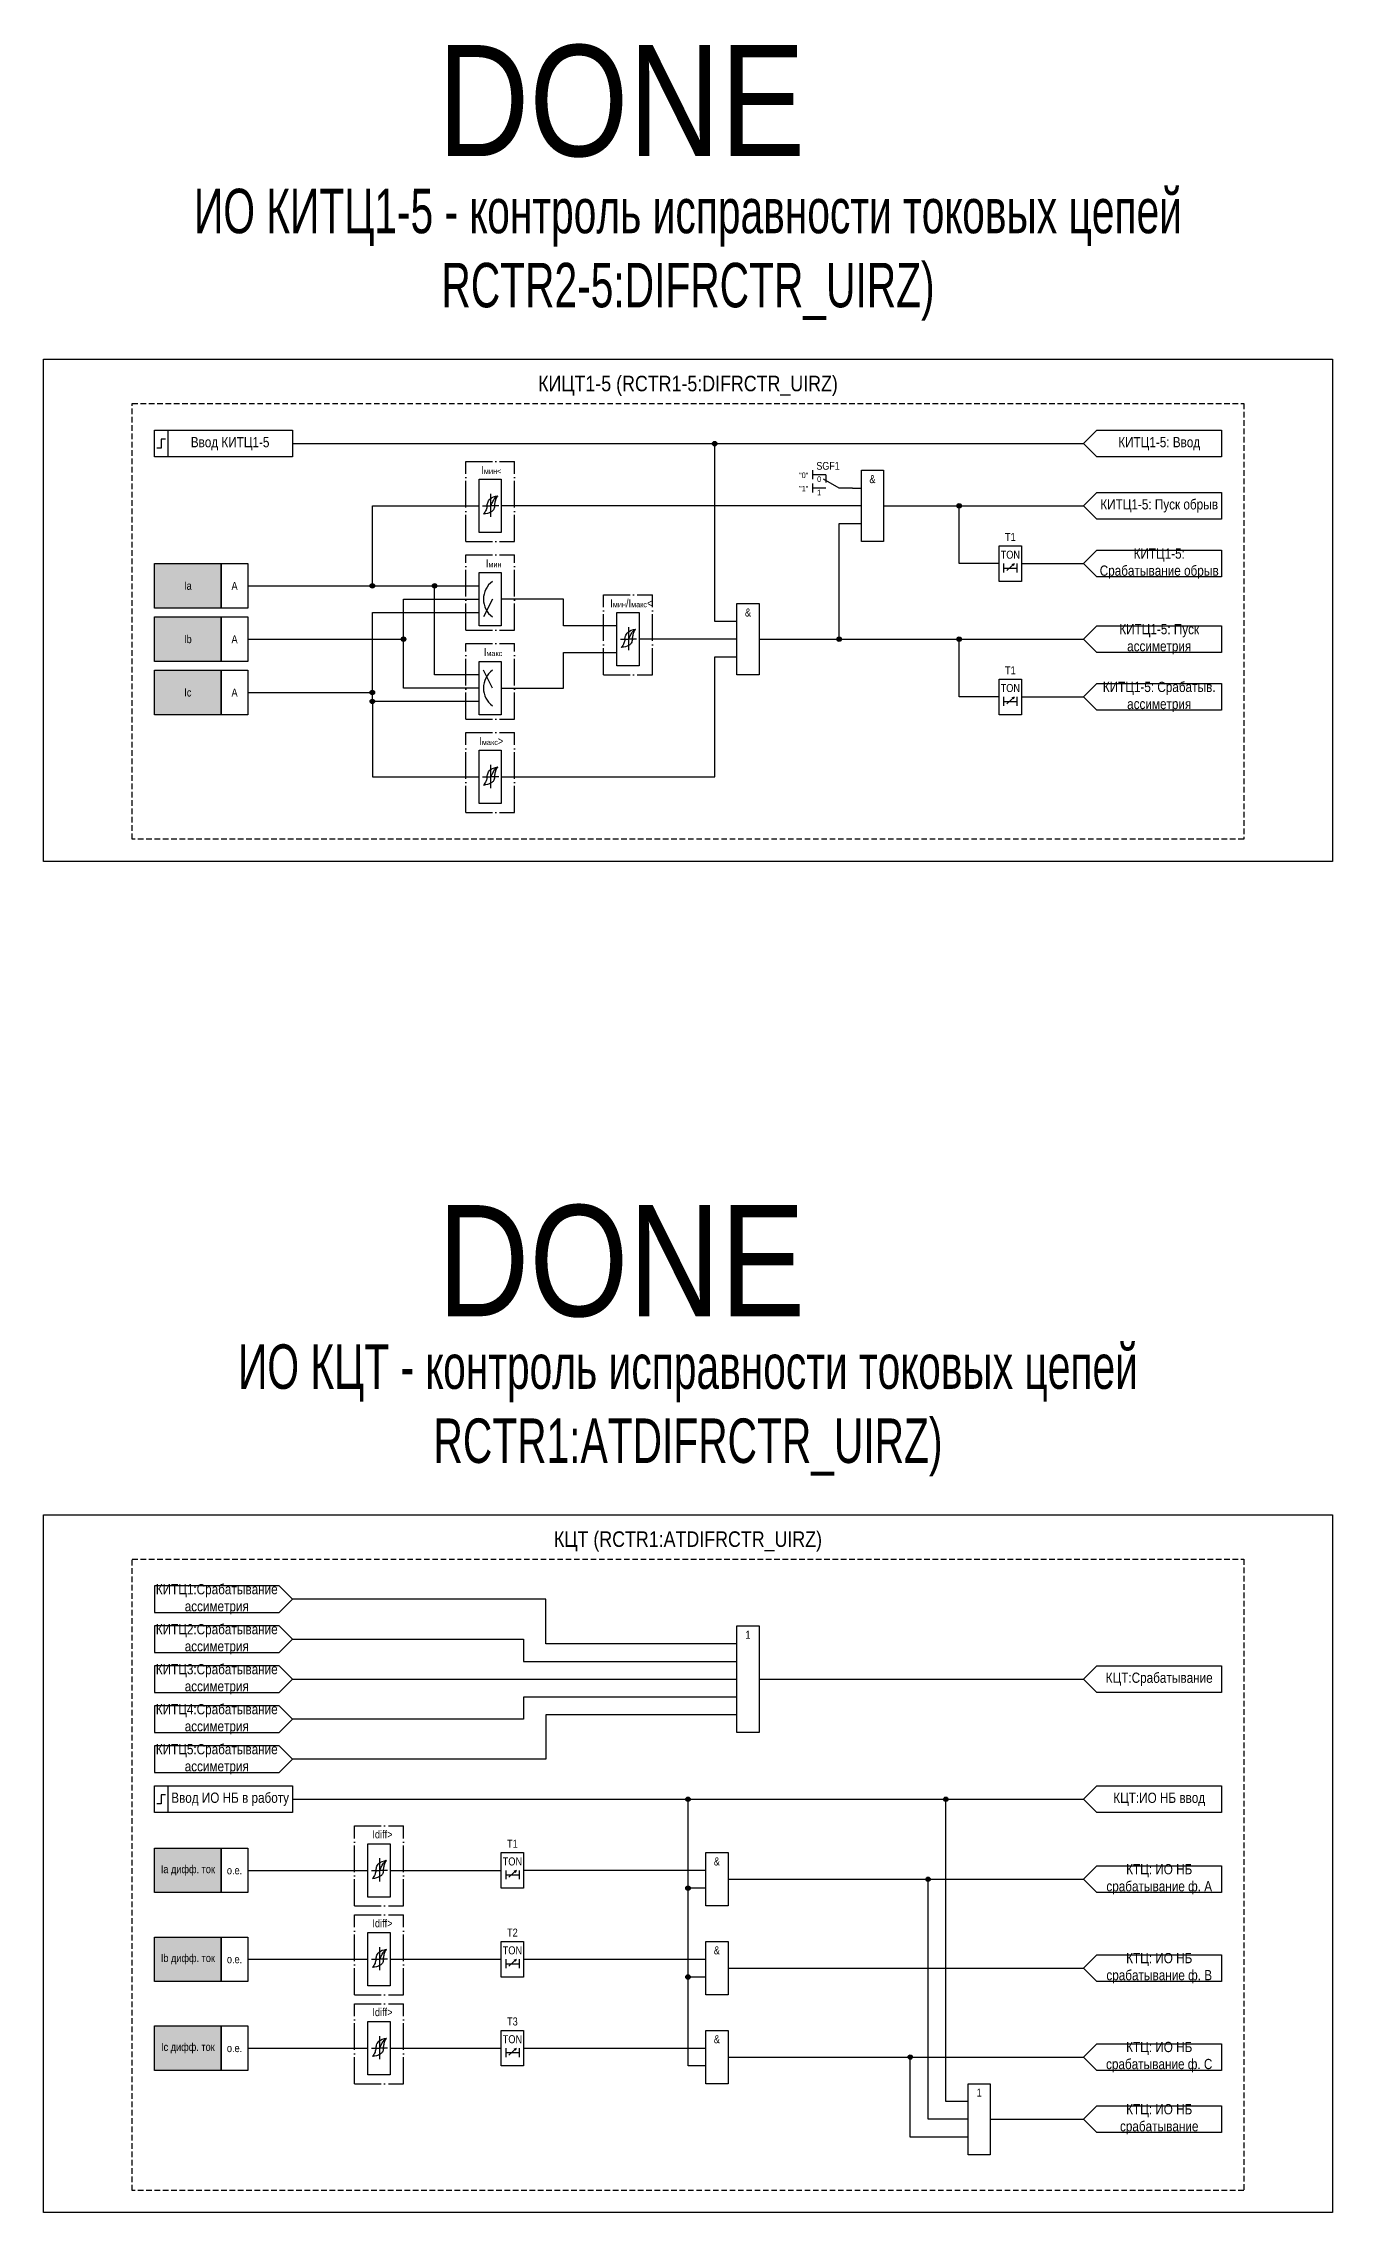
# Model space of a CAD drawing. Header units: millimetres. Extents: x 0 to 2482, y -317 to 171.
# Drawn here: x 1721 to 2011, y -317 to 171.1 of the extents above; entities that cross this region are included whole.
import ezdxf
from ezdxf.enums import TextEntityAlignment as Align

# ---------------------------------------------------------------- set-up
doc = ezdxf.new("R2010")
doc.units = ezdxf.units.MM
doc.linetypes.add('ACAD_ISO04W100', pattern=[30, 24, -3, 0, -3])
doc.linetypes.add('штриховая2', pattern=[0.375, 0.25, -0.125])
doc.layers.add('Основная', color=7, linetype='Continuous')
doc.styles.add('1.8_Gost_RD', font='ARIALN.TTF', dxfattribs={"height": 1.8})
doc.styles.add('2.5_Gost_RD', font='ARIALN.TTF', dxfattribs={"height": 2.5})
doc.styles.add('3.5_Gost_RD', font='ARIALN.TTF', dxfattribs={"height": 3.5})
doc.styles.add('Вывод', font='ARIALN.TTF', dxfattribs={"height": 2.5})
doc.styles.add('Компонент', font='ARIALN.TTF', dxfattribs={"height": 3.5})

# ---------------------------------------------------------------- blocks, each defined once
blk = doc.blocks.new('*U892')
at = {"layer": 'Основная', "linetype": 'ACAD_ISO04W100', "ltscale": 0.25}
for p, q in [((0, 0), (11, 0)), ((0, -17), (0, 0)), ((11, -17), (11, 0)), ((0, -17), (11, -17))]:
    blk.add_line(p, q, dxfattribs=at)
at = {"layer": 'Основная', "style": 'Компонент'}
blk.add_attdef('ОУ', text='', height=3.5, dxfattribs=at).set_placement((11, 0), align=Align.MIDDLE_CENTER)
blk = doc.blocks.new('Точка')
at = {"ltscale": 100}
h = blk.add_hatch(color=256, dxfattribs=at)
h.dxf.hatch_style = 1
edge = h.paths.add_edge_path()
edge.add_arc((0, 0), 0.5, 0, 360)
blk.add_circle((0, 0), 0.5, dxfattribs=at)
blk = doc.blocks.new('*U898')
at = {"layer": 'Основная', "linetype": 'ACAD_ISO04W100', "ltscale": 0.25}
for p, q in [((0, 0), (11, 0)), ((0, -18), (0, 0)), ((11, -18), (11, 0)), ((0, -18), (11, -18))]:
    blk.add_line(p, q, dxfattribs=at)
at = {"layer": 'Основная', "style": 'Компонент'}
blk.add_attdef('ОУ', text='', height=3.5, dxfattribs=at).set_placement((11, 0), align=Align.MIDDLE_CENTER)
blk = doc.blocks.new('*U958')
at = {"layer": 'Основная', "color": 0}
blk.add_line((0, 0), (7, 4), dxfattribs=at)
at = {"layer": 'Основная', "ltscale": 0.35}
blk.add_line((6, 6), (6, 2.5), dxfattribs=at)
blk = doc.blocks.new('*U1016')
at = {"layer": 'Основная', "color": 0}
for p, q in [((-3, 6), (-9, 6)), ((-3, 0), (-9, 0)), ((9, 0), (3, 0))]:
    blk.add_line(p, q, dxfattribs=at)
at = {"layer": 'Основная', "ltscale": 0.25, "xscale": -1}
blk.add_blockref('*U958', (3, 0), dxfattribs=at)
at = {"layer": 'Основная'}
for tag, height, style, p in [('ОУ', 3.5, 'Компонент', (-2, 10)), ('В1', 2.5, 'Вывод', (-13, 6)), ('В2', 2.5, 'Вывод', (-6, 4)), ('В3', 2.5, 'Вывод', (-6, -2))]:
    blk.add_attdef(tag, text='', height=height, dxfattribs=dict(at, style=style)).set_placement(p, align=Align.MIDDLE_CENTER)

msp = doc.modelspace()

# ---------------------------------------------------------------- hatches: boundary and pattern name
at = {"ltscale": 100, "true_color": 0xf7941d}
h = msp.add_hatch(color=30, dxfattribs=at)
h.dxf.hatch_style = 1
h.paths.add_polyline_path([(1746, 54), (1761, 54), (1761, 44), (1746, 44)])
h = msp.add_hatch(color=30, dxfattribs=at)
h.dxf.hatch_style = 1
h.paths.add_polyline_path([(1746, 42), (1761, 42), (1761, 32), (1746, 32)])
h = msp.add_hatch(color=30, dxfattribs=at)
h.dxf.hatch_style = 1
h.paths.add_polyline_path([(1746, 30), (1761, 30), (1761, 20), (1746, 20)])
h = msp.add_hatch(color=30, dxfattribs=at)
h.dxf.hatch_style = 1
h.paths.add_polyline_path([(1746, -235), (1761, -235), (1761, -245), (1746, -245)])
h = msp.add_hatch(color=30, dxfattribs=at)
h.dxf.hatch_style = 1
h.paths.add_polyline_path([(1746, -255), (1761, -255), (1761, -265), (1746, -265)])
h = msp.add_hatch(color=30, dxfattribs=at)
h.dxf.hatch_style = 1
h.paths.add_polyline_path([(1746, -275), (1761, -275), (1761, -285), (1746, -285)])

# ---------------------------------------------------------------- linework, layer by layer
at = {"color": 7, "ltscale": 100}
for p, q in [((1937.7, 52.46), (1939.37, 53.95)), ((1939.37, 53.95), (1938.85, 53.73)), ((1939.37, 53.95), (1939.11, 53.48)), ((1822, 46), (1820, 42)), ((1822, 26), (1820, 30)), ((1824, 26), (1829, 26)), ((1937.7, 22.46), (1939.37, 23.95)), ((1939.37, 23.95), (1938.85, 23.73)), ((1939.37, 23.95), (1939.11, 23.48)), ((1825.7, -241.54), (1827.37, -240.05)), ((1827.37, -240.05), (1826.85, -240.27)), ((1827.37, -240.05), (1827.11, -240.52)), ((1825.7, -261.54), (1827.37, -260.05)), ((1827.37, -260.05), (1826.85, -260.27)), ((1827.37, -260.05), (1827.11, -260.52)), ((1825.7, -281.54), (1827.37, -280.05)), ((1827.37, -280.05), (1826.85, -280.27)), ((1827.37, -280.05), (1827.11, -280.52))]:
    msp.add_line(p, q, dxfattribs=at)
at = {"color": 3, "ltscale": 100}
for points in [[(1721, 100), (2011, 100), (2011, -13), (1721, -13)], [(1721, -160), (2011, -160), (2011, -317), (1721, -317)]]:
    msp.add_lwpolyline(points, close=True, dxfattribs=at)
at = {"ltscale": 100}
for points in [[(1777, 81), (1955, 81)], [(1877, 41), (1872, 41), (1872, 81)], [(1903, 71), (1905, 71)], [(1795, 49), (1795, 67), (1819, 67)], [(1905, 67), (1824, 67)], [(1910, 67), (1955, 67)], [(1936, 54), (1927, 54), (1927, 67)], [(1882, 37), (1900, 37), (1900, 63), (1905, 63)], [(1937, 54), (1937, 52)], [(1940, 54), (1940, 52)], [(1941, 54), (1955, 54)], [(1819, 29), (1809, 29), (1809, 49)], [(1937, 53), (1940, 53)], [(1767, 37), (1802, 37), (1802, 46), (1819, 46)], [(1850, 40), (1838, 40), (1838, 46), (1824, 46)], [(1767, 25), (1795, 25), (1795, 43), (1819, 43)], [(1819, 26), (1802, 26), (1802, 37)], [(1877, 37), (1855, 37)], [(1900, 37), (1955, 37)], [(1936, 24), (1927, 24), (1927, 37)], [(1824, 26), (1838, 26), (1838, 34), (1850, 34)], [(1824, 6), (1872, 6), (1872, 33), (1877, 33)], [(1819, 23), (1795, 23), (1795, 25)], [(1795, 23), (1795, 6), (1819, 6)], [(1937, 24), (1937, 22)], [(1937, 23), (1940, 23)], [(1940, 24), (1940, 22)], [(1941, 24), (1955, 24)], [(1877, -189), (1834, -189), (1834, -179), (1777, -179)], [(1777, -188), (1829, -188), (1829, -193), (1877, -193)], [(1777, -197), (1877, -197)], [(1882, -197), (1955, -197)], [(1877, -201), (1829, -201), (1829, -206), (1777, -206)], [(1877, -205), (1834, -205), (1834, -215), (1777, -215)], [(1777, -224), (1955, -224)], [(1870, -244), (1866, -244), (1866, -224)], [(1929, -292), (1924, -292), (1924, -224)], [(1825, -240), (1825, -242)], [(1825, -241), (1828, -241)], [(1828, -240), (1828, -242)], [(1870, -240), (1829, -240)], [(1870, -264), (1866, -264), (1866, -244)], [(1875, -242), (1955, -242)], [(1929, -296), (1920, -296), (1920, -242)], [(1825, -260), (1825, -262)], [(1825, -261), (1828, -261)], [(1828, -260), (1828, -262)], [(1829, -260), (1870, -260)], [(1875, -262), (1955, -262)], [(1870, -284), (1866, -284), (1866, -264)], [(1825, -280), (1825, -282)], [(1825, -281), (1828, -281)], [(1828, -280), (1828, -282)], [(1829, -280), (1870, -280)], [(1875, -282), (1955, -282)], [(1929, -300), (1916, -300), (1916, -282)], [(1934, -296), (1955, -296)]]:
    msp.add_lwpolyline(points, dxfattribs=at)
for points in [[(1905, 75), (1910, 75), (1910, 59), (1905, 59)], [(1746, 54), (1761, 54), (1761, 44), (1746, 44)], [(1761, 54), (1767, 54), (1767, 44), (1761, 44)], [(1936, 58), (1941, 58), (1941, 50), (1936, 50)], [(1819, 52), (1824, 52), (1824, 40), (1819, 40)], [(1877, 45), (1882, 45), (1882, 29), (1877, 29)], [(1746, 42), (1761, 42), (1761, 32), (1746, 32)], [(1761, 42), (1767, 42), (1767, 32), (1761, 32)], [(1746, 30), (1761, 30), (1761, 20), (1746, 20)], [(1761, 30), (1767, 30), (1767, 20), (1761, 20)], [(1819, 32), (1824, 32), (1824, 20), (1819, 20)], [(1936, 28), (1941, 28), (1941, 20), (1936, 20)], [(1877, -185), (1882, -185), (1882, -209), (1877, -209)], [(1746, -235), (1761, -235), (1761, -245), (1746, -245)], [(1761, -235), (1767, -235), (1767, -245), (1761, -245)], [(1824, -236), (1829, -236), (1829, -244), (1824, -244)], [(1746, -255), (1761, -255), (1761, -265), (1746, -265)], [(1761, -255), (1767, -255), (1767, -265), (1761, -265)], [(1824, -256), (1829, -256), (1829, -264), (1824, -264)], [(1746, -275), (1761, -275), (1761, -285), (1746, -285)], [(1761, -275), (1767, -275), (1767, -285), (1761, -285)], [(1824, -276), (1829, -276), (1829, -284), (1824, -284)], [(1929, -288), (1934, -288), (1934, -304), (1929, -304)]]:
    msp.add_lwpolyline(points, close=True, dxfattribs=at)
at = {"color": 7, "ltscale": 100}
for centre in [(1825, 46), (1825, 26)]:
    msp.add_arc(centre, 5, 126.8699, 233.1301, dxfattribs=at)
at = {"layer": 'Основная', "ltscale": 100}
for p, q in [((1894, 75), (1894, 73)), ((1819, 71.5), (1819, 73)), ((1819, 73), (1824, 73)), ((1819, 64), (1819, 72)), ((1824, 73), (1824, 67)), ((1894, 72), (1894, 70)), ((1819, 61), (1819, 64)), ((1824, 67), (1824, 61)), ((1824, 61), (1819, 61)), ((1850, 41.5), (1850, 43)), ((1850, 43), (1855, 43)), ((1850, 34), (1850, 42)), ((1855, 43), (1855, 37)), ((1855, 37), (1855, 31)), ((1850, 31), (1850, 34)), ((1855, 31), (1850, 31)), ((1819, 10.5), (1819, 12)), ((1819, 12), (1824, 12)), ((1819, 3), (1819, 11)), ((1824, 12), (1824, 6)), ((1824, 6), (1824, 0)), ((1819, 0), (1819, 3)), ((1824, 0), (1819, 0)), ((1794, -235.5), (1794, -234)), ((1794, -234), (1799, -234)), ((1799, -234), (1799, -240)), ((1794, -243), (1794, -235)), ((1794, -246), (1794, -243)), ((1799, -240), (1824, -240)), ((1799, -240), (1799, -246)), ((1799, -246), (1794, -246)), ((1794, -255.5), (1794, -254)), ((1794, -254), (1799, -254)), ((1794, -263), (1794, -255)), ((1799, -254), (1799, -260)), ((1794, -266), (1794, -263)), ((1799, -260), (1824, -260)), ((1799, -260), (1799, -266)), ((1799, -266), (1794, -266)), ((1794, -275.5), (1794, -274)), ((1794, -274), (1799, -274)), ((1794, -283), (1794, -275)), ((1799, -274), (1799, -280)), ((1794, -286), (1794, -283)), ((1799, -280), (1824, -280)), ((1799, -280), (1799, -286)), ((1799, -286), (1794, -286))]:
    msp.add_line(p, q, dxfattribs=at)
at = {"layer": 'Основная'}
for p, q in [((1821.6, 69.72), (1821.6, 64.52)), ((1852.6, 39.72), (1852.6, 34.52)), ((1821.6, 8.72), (1821.6, 3.52)), ((1796.6, -237.28), (1796.6, -242.48)), ((1796.6, -257.28), (1796.6, -262.48)), ((1796.6, -277.28), (1796.6, -282.48))]:
    msp.add_line(p, q, dxfattribs=at)
at = {"layer": 'Основная', "color": 7, "ltscale": 100}
for p, q in [((1819.79, 67), (1821.6, 67)), ((1823.42, 67), (1821.6, 67)), ((1767, 49), (1819, 49)), ((1850.79, 37), (1852.6, 37)), ((1854.42, 37), (1852.6, 37)), ((1819.79, 6), (1821.6, 6)), ((1823.42, 6), (1821.6, 6)), ((1767, -240), (1794, -240)), ((1794.79, -240), (1796.6, -240)), ((1798.42, -240), (1796.6, -240)), ((1767, -260), (1794, -260)), ((1794.79, -260), (1796.6, -260)), ((1798.42, -260), (1796.6, -260)), ((1767, -280), (1794, -280)), ((1794.79, -280), (1796.6, -280)), ((1798.42, -280), (1796.6, -280))]:
    msp.add_line(p, q, dxfattribs=at)
at = {"layer": 'Основная', "linetype": 'штриховая2', "ltscale": 5}
for points in [[(1741, 90), (1991, 90), (1991, -8), (1741, -8)], [(1741, -170), (1991, -170), (1991, -312), (1741, -312)]]:
    msp.add_lwpolyline(points, close=True, dxfattribs=at)
at = {"layer": 'Основная', "ltscale": 100}
for points in [[(1746, 84), (1749, 84), (1749, 78), (1746, 78)], [(1746, 84), (1777, 84), (1777, 78), (1746, 78)], [(1986, 84), (1986, 78), (1958, 78), (1955, 81), (1958, 84)], [(1986, 70), (1986, 64), (1958, 64), (1955, 67), (1958, 70)], [(1986, 57), (1986, 51), (1958, 51), (1955, 54), (1958, 57)], [(1986, 40), (1986, 34), (1958, 34), (1955, 37), (1958, 40)], [(1986, 27), (1986, 21), (1958, 21), (1955, 24), (1958, 27)], [(1746, -176), (1746, -182), (1774, -182), (1777, -179), (1774, -176)], [(1746, -185), (1746, -191), (1774, -191), (1777, -188), (1774, -185)], [(1746, -194), (1746, -200), (1774, -200), (1777, -197), (1774, -194)], [(1986, -194), (1986, -200), (1958, -200), (1955, -197), (1958, -194)], [(1746, -203), (1746, -209), (1774, -209), (1777, -206), (1774, -203)], [(1746, -212), (1746, -218), (1774, -218), (1777, -215), (1774, -212)], [(1746, -221), (1749, -221), (1749, -227), (1746, -227)], [(1746, -221), (1777, -221), (1777, -227), (1746, -227)], [(1986, -221), (1986, -227), (1958, -227), (1955, -224), (1958, -221)], [(1870, -236), (1875, -236), (1875, -248), (1870, -248)], [(1986, -239), (1986, -245), (1958, -245), (1955, -242), (1958, -239)], [(1870, -256), (1875, -256), (1875, -268), (1870, -268)], [(1986, -259), (1986, -265), (1958, -265), (1955, -262), (1958, -259)], [(1870, -276), (1875, -276), (1875, -288), (1870, -288)], [(1986, -279), (1986, -285), (1958, -285), (1955, -282), (1958, -279)], [(1986, -293), (1986, -299), (1958, -299), (1955, -296), (1958, -293)]]:
    msp.add_lwpolyline(points, close=True, dxfattribs=at)
at = {"layer": 'Основная', "lineweight": 30, "ltscale": 100}
for points in [[(1748.5, 82), (1747.5, 82), (1747.5, 80), (1746.5, 80)], [(1748.5, -223), (1747.5, -223), (1747.5, -225), (1746.5, -225)]]:
    msp.add_lwpolyline(points, dxfattribs=at)
at = {"layer": 'Основная'}
for points in [[(1820.8, 66.92), (1820.95, 67.71), (1821.44, 68.54), (1823.2, 69.26)], [(1821.6, 67), (1822, 67.72), (1822.47, 68.6), (1823.2, 69.26)], [(1822.48, 66.92), (1822.6, 67.71), (1822.81, 68.54), (1823.2, 69.26)], [(1820.8, 66.92), (1820.6, 66.13), (1820, 65.12)], [(1822.48, 66.92), (1822.25, 66.13), (1821.76, 65.67), (1820, 65.12)], [(1851.8, 36.92), (1851.95, 37.71), (1852.44, 38.54), (1854.2, 39.26)], [(1852.6, 37), (1853, 37.72), (1853.47, 38.6), (1854.2, 39.26)], [(1853.48, 36.92), (1853.6, 37.71), (1853.81, 38.54), (1854.2, 39.26)], [(1851.8, 36.92), (1851.6, 36.13), (1851, 35.12)], [(1853.48, 36.92), (1853.25, 36.13), (1852.76, 35.67), (1851, 35.12)], [(1820.8, 5.92), (1820.6, 5.13), (1820, 4.12)], [(1822.48, 5.92), (1822.25, 5.13), (1821.76, 4.67), (1820, 4.12)], [(1820.8, 5.92), (1820.95, 6.71), (1821.44, 7.54), (1823.2, 8.26)], [(1821.6, 6), (1822, 6.72), (1822.47, 7.6), (1823.2, 8.26)], [(1822.48, 5.92), (1822.6, 6.71), (1822.81, 7.54), (1823.2, 8.26)], [(1795.8, -240.08), (1795.95, -239.29), (1796.44, -238.46), (1798.2, -237.74)], [(1796.6, -240), (1797, -239.28), (1797.47, -238.4), (1798.2, -237.74)], [(1797.48, -240.08), (1797.6, -239.29), (1797.81, -238.46), (1798.2, -237.74)], [(1795.8, -240.08), (1795.6, -240.87), (1795, -241.88)], [(1797.48, -240.08), (1797.25, -240.87), (1796.76, -241.33), (1795, -241.88)], [(1795.8, -260.08), (1795.95, -259.29), (1796.44, -258.46), (1798.2, -257.74)], [(1796.6, -260), (1797, -259.28), (1797.47, -258.4), (1798.2, -257.74)], [(1797.48, -260.08), (1797.6, -259.29), (1797.81, -258.46), (1798.2, -257.74)], [(1795.8, -260.08), (1795.6, -260.87), (1795, -261.88)], [(1797.48, -260.08), (1797.25, -260.87), (1796.76, -261.33), (1795, -261.88)], [(1795.8, -280.08), (1795.95, -279.29), (1796.44, -278.46), (1798.2, -277.74)], [(1796.6, -280), (1797, -279.28), (1797.47, -278.4), (1798.2, -277.74)], [(1797.48, -280.08), (1797.6, -279.29), (1797.81, -278.46), (1798.2, -277.74)], [(1795.8, -280.08), (1795.6, -280.87), (1795, -281.88)], [(1797.48, -280.08), (1797.25, -280.87), (1796.76, -281.33), (1795, -281.88)]]:
    msp.add_spline(points, degree=3, dxfattribs=at)

# ---------------------------------------------------------------- block references
at = {"layer": 'Основная', "ltscale": 100}
for p in [(1872, 81), (1927, 67), (1795, 49), (1809, 49), (1802, 37), (1900, 37), (1927, 37), (1795, 25), (1795, 23), (1866, -224), (1924, -224), (1866, -244), (1920, -242), (1866, -264), (1916, -282)]:
    msp.add_blockref('Точка', p, dxfattribs=at)
at = {"layer": 'Основная', "ltscale": 0.25}
for name, p in [('*U898', (1816, 77)), ('*U892', (1816, 56)), ('*U898', (1847, 47)), ('*U892', (1816, 36)), ('*U898', (1816, 16)), ('*U898', (1791, -230)), ('*U898', (1791, -250)), ('*U898', (1791, -270))]:
    msp.add_blockref(name, p, dxfattribs=at)
ref = msp.add_blockref('*U1016', (1898.5, 71), dxfattribs=dict(at, xscale=0.5, yscale=0.5, zscale=0.5))
ref.add_attrib('ОУ', 'SGF1', dxfattribs={"height": 1.75, "style": 'Компонент'}).set_placement((1897.5, 76), align=Align.MIDDLE_CENTER)
ref.add_attrib('В2', '0', dxfattribs={"height": 1.25, "style": 'Вывод'}).set_placement((1895.5, 73), align=Align.MIDDLE_CENTER)
ref.add_attrib('В3', '1', dxfattribs={"height": 1.25, "style": 'Вывод'}).set_placement((1895.5, 70), align=Align.MIDDLE_CENTER)

# ---------------------------------------------------------------- texts
at = {"color": 30, "ltscale": 100, "attachment_point": 5, "style": '3.5_Gost_RD'}
for s, insert, char_height, width in [('\\pt775;DONE', (1851, 158), 25, 250), ('{\\W0.8;\\C3;ИО КИТЦ1-5 - контроль исправности токовых цепей RCTR2-5:DIFRCTR_UIRZ)}', (1866, 123.5), 10, 290), ('\\pt108.5;КИЦТ1-5 (RCTR1-5:DIFRCTR_UIRZ)', (1866, 94), 3.5, 250), ('\\pt775;DONE', (1851, -103), 25, 250), ('{\\W0.8;\\C3;ИО КЦТ - контроль исправности токовых цепей RCTR1:ATDIFRCTR_UIRZ)}', (1866, -136.5), 10, 290), ('\\pt108.5;КЦТ (RCTR1:ATDIFRCTR_UIRZ)', (1866, -166), 3.5, 250)]:
    msp.add_mtext(s, dxfattribs=dict(at, insert=insert, char_height=char_height, width=width))
at = {"ltscale": 100, "char_height": 1.8, "attachment_point": 5}
for s, insert, width, style in [('T1', (1938.5, 60), 5, '2.5_Gost_RD'), ('TON', (1938.5, 56), 5, '2.5_Gost_RD'), ('Ia', (1753.5, 49), 15, '1.8_Gost_RD'), ('А', (1764, 49), 6, '1.8_Gost_RD'), ('Ib', (1753.5, 37), 15, '1.8_Gost_RD'), ('А', (1764, 37), 6, '1.8_Gost_RD'), ('T1', (1938.5, 30), 5, '2.5_Gost_RD'), ('Iс', (1753.5, 25), 15, '1.8_Gost_RD'), ('А', (1764, 25), 6, '1.8_Gost_RD'), ('TON', (1938.5, 26), 5, '2.5_Gost_RD'), ('T1', (1826.5, -234), 5, '2.5_Gost_RD'), ('Ia дифф. ток', (1753.5, -240), 15, '1.8_Gost_RD'), ('TON', (1826.5, -238), 5, '2.5_Gost_RD'), ('о.е.', (1764, -240), 6, '1.8_Gost_RD'), ('T2', (1826.5, -254), 5, '2.5_Gost_RD'), ('TON', (1826.5, -258), 5, '2.5_Gost_RD'), ('Ib дифф. ток', (1753.5, -260), 15, '1.8_Gost_RD'), ('о.е.', (1764, -260), 6, '1.8_Gost_RD'), ('T3', (1826.5, -274), 5, '2.5_Gost_RD'), ('TON', (1826.5, -278), 5, '2.5_Gost_RD'), ('Ic дифф. ток', (1753.5, -280), 15, '1.8_Gost_RD'), ('о.е.', (1764, -280), 6, '1.8_Gost_RD')]:
    msp.add_mtext(s, dxfattribs=dict(at, insert=insert, width=width, style=style))
at = {"color": 7, "ltscale": 100, "char_height": 1.8, "attachment_point": 1, "style": '1.8_Gost_RD'}
for s, insert in [('\\pi1.52179;I{\\H0.66667x;мин}', (1819, 55)), ('\\pi1.0688;I{\\H0.66667x;макс}', (1819, 35))]:
    msp.add_mtext_dynamic_manual_height_columns(s, width=11, gutter_width=17.5, heights=[0], dxfattribs=dict(at, insert=insert))
at = {"layer": 'Основная', "color": 0, "ltscale": 100, "char_height": 2.3, "width": 28, "attachment_point": 5, "style": '2.5_Gost_RD'}
for s, insert in [('{\\C256;Ввод КИТЦ1-5}', (1763, 81)), ('{\\C256;КИТЦ1-5: Срабатывание обрыв}', (1972, 54)), ('{\\C256;КИТЦ1-5: Пуск ассиметрия}', (1972, 37)), ('{\\C256;КИТЦ1-5: Срабатыв. ассиметрия}', (1972, 24)), ('{\\C256;КИТЦ1:Срабатывание ассиметрия}', (1760, -179)), ('{\\C256;КИТЦ2:Срабатывание ассиметрия}', (1760, -188)), ('{\\C256;КИТЦ3:Срабатывание ассиметрия}', (1760, -197)), ('{\\C256;КИТЦ4:Срабатывание ассиметрия}', (1760, -206)), ('{\\C256;КИТЦ5:Срабатывание ассиметрия}', (1760, -215)), ('{\\C256;Ввод ИО НБ в работу}', (1763, -224)), ('{\\C256;КТЦ: ИО НБ срабатывание ф. A}', (1972, -242)), ('{\\C256;КТЦ: ИО НБ срабатывание ф. B}', (1972, -262)), ('{\\C256;КТЦ: ИО НБ срабатывание ф. C}', (1972, -282)), ('{\\C256;КТЦ: ИО НБ срабатывание}', (1972, -296))]:
    msp.add_mtext(s, dxfattribs=dict(at, insert=insert))
at = {"layer": 'Основная', "ltscale": 100, "attachment_point": 5, "style": '2.5_Gost_RD'}
for s, insert, char_height, width in [('КИТЦ1-5: Ввод', (1972, 81), 2.3, 28), ('&', (1907.5, 73), 1.8, 5), ('КИТЦ1-5: Пуск обрыв', (1972, 67), 2.3, 28), ('&', (1879.5, 43), 1.8, 5), ('1', (1879.5, -187), 1.8, 5), ('КЦТ:Срабатывание', (1972, -197), 2.3, 28), ('КЦТ:ИО НБ ввод', (1972, -224), 2.3, 28), ('&', (1872.5, -238), 1.8, 5), ('&', (1872.5, -258), 1.8, 5), ('&', (1872.5, -278), 1.8, 5), ('1', (1931.5, -290), 1.8, 5)]:
    msp.add_mtext(s, dxfattribs=dict(at, insert=insert, char_height=char_height, width=width))
at = {"layer": 'Основная', "color": 7, "ltscale": 100, "char_height": 1.8, "attachment_point": 1, "style": '1.8_Gost_RD'}
for s, width, insert in [('\\pi1.52179;I{\\H0.66667x;мин<}', 4, (1818, 76)), ('\\pi1.52179;I{\\H0.66667x;мин\\H1.5x;/}I{\\H0.66667x;макс\\H1.5x;<}', 10, (1847, 46)), ('\\pi1.0688;I{\\H0.66667x;макс\\H1.5x;>}', 5, (1818, 15)), ('Idiff>', 4, (1795, -231)), ('Idiff>', 4, (1795, -251)), ('Idiff>', 4, (1795, -271))]:
    msp.add_mtext_dynamic_manual_height_columns(s, width=width, gutter_width=17.5, heights=[0], dxfattribs=dict(at, insert=insert))
at = {"layer": 'Основная', "ltscale": 100, "char_height": 1.25, "attachment_point": 1, "style": '3.5_Gost_RD'}
for s, insert in [('"0"', (1891, 74.5)), ('"1"', (1891, 71.5))]:
    msp.add_mtext_dynamic_manual_height_columns(s, width=2, gutter_width=17.5, heights=[0], dxfattribs=dict(at, insert=insert))

doc.saveas('drawing.dxf')
